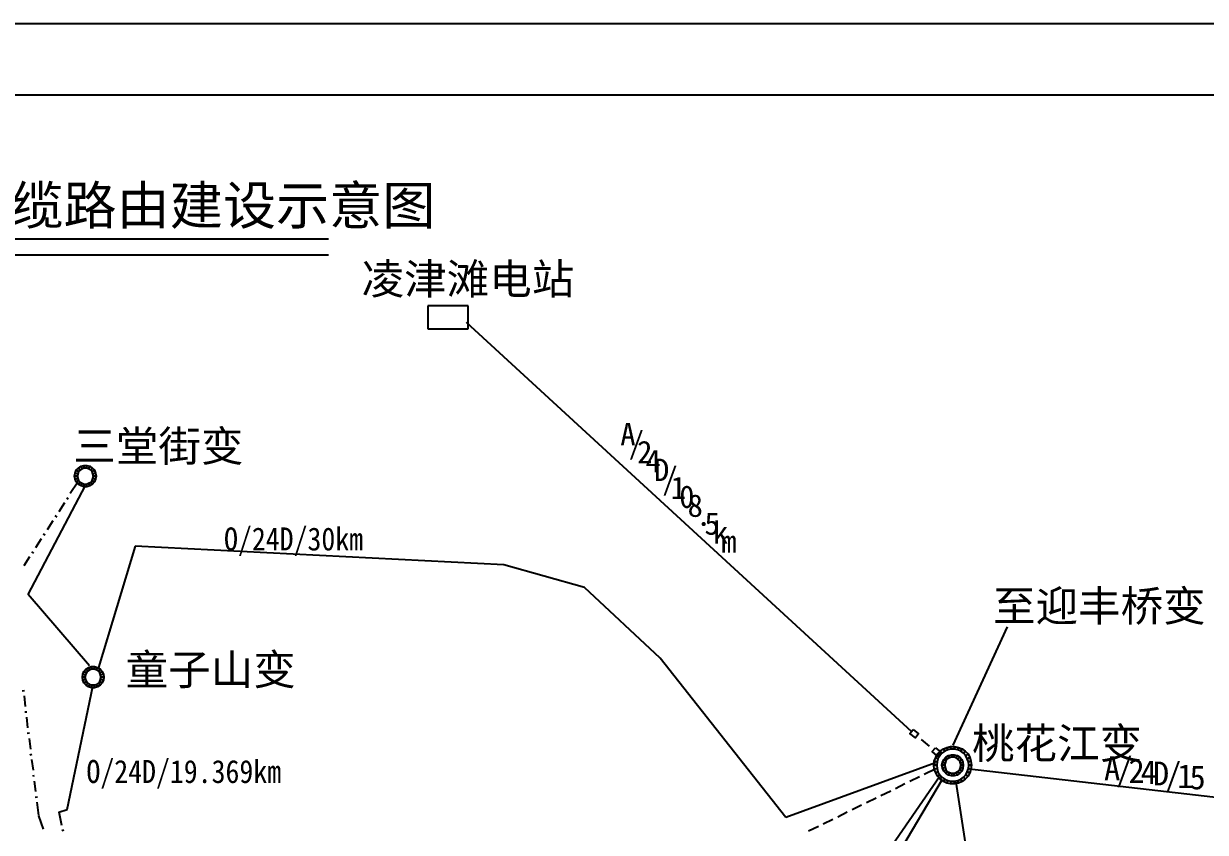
# Model space of a CAD drawing. Header units: metres. Extents: x 17 to 1341, y 17 to 859.
# Drawn here: x 500.1 to 968.8, y 538.3 to 858.8 of the extents above; entities that cross this region are included whole.
import ezdxf

# ---------------------------------------------------------------- set-up
doc = ezdxf.new("R2010")
doc.units = ezdxf.units.M
for name, color, linetype in [('LINES', 7, 'Continuous'), ('POLYLINES', 4, 'Continuous'), ('RECTS', 7, 'Continuous'), ('TEXTS', 3, 'Continuous')]:
    doc.layers.add(name, color=color, linetype=linetype)

msp = doc.modelspace()

# ---------------------------------------------------------------- linework, layer by layer
at = {"layer": 'LINES'}
for p, q in [((1179.14, 830.45), (87.76, 830.45)), ((473.61, 773.57), (621.07, 773.57)), ((473.61, 767.23), (621.07, 767.23)), ((676.36, 746.93), (660.45, 746.93)), ((660.45, 746.93), (660.45, 737.86)), ((676.36, 737.86), (676.36, 746.93)), ((675.64, 740.52), (852.26, 578.3)), ((660.45, 737.86), (676.36, 737.86)), ((501.91, 632.52), (524.59, 675.72)), ((521.63, 677.16), (518.61, 672.55)), ((517.1, 670.9), (517.82, 670.46)), ((516.31, 668.95), (514, 665.35)), ((511.7, 661.75), (509.39, 658.15)), ((512.49, 663.84), (513.21, 663.26)), ((507.88, 656.64), (508.6, 656.21)), ((507.09, 654.62), (504.79, 651.1)), ((544.39, 651.74), (529.77, 603.58)), ((690.55, 644.4), (544.39, 651.74)), ((502.48, 647.5), (500.18, 643.9)), ((503.27, 649.44), (503.99, 649.01)), ((722.51, 635.4), (690.55, 644.4)), ((752.61, 607.39), (722.51, 635.4)), ((526.17, 604.37), (501.91, 632.52)), ((890.2, 619.78), (868.6, 572.83)), ((802.36, 544.25), (752.61, 607.39)), ((517.31, 547.42), (527.61, 596.09)), ((499.53, 594.43), (500.39, 594.58)), ((500.25, 592.42), (500.68, 588.17)), ((500.54, 586.08), (501.4, 586.08)), ((501.26, 583.99), (501.69, 579.74)), ((501.55, 577.58), (502.41, 577.73)), ((502.27, 575.5), (502.77, 571.32)), ((859.39, 572.47), (856.15, 575.14)), ((502.55, 569.09), (503.42, 569.23)), ((503.27, 567.14), (503.85, 562.9)), ((861.69, 565.92), (802.36, 544.25)), ((861.83, 563.47), (857.23, 561.24)), ((1049.32, 543.24), (875.3, 563.33)), ((503.71, 560.74), (504.43, 560.88)), ((504.28, 558.65), (504.86, 554.47)), ((841.96, 529.34), (863.35, 560.38)), ((846.71, 529.27), (864.5, 559.37)), ((855.35, 560.3), (851.61, 558.43)), ((889.27, 432.36), (869.9, 558.14)), ((843.98, 554.69), (840.09, 552.82)), ((849.59, 557.5), (845.85, 555.62)), ((504.71, 552.24), (505.58, 552.38)), ((505.29, 550.22), (506.01, 544.97)), ((832.46, 549.07), (828.71, 547.2)), ((838.22, 551.88), (834.33, 550.01)), ((506.01, 544.9), (507.88, 539.57)), ((514.07, 546.26), (517.31, 547.42)), ((515.23, 541.08), (514.15, 546.26)), ((826.7, 546.26), (822.95, 544.39)), ((516.09, 539.14), (515.23, 538.85)), ((815.32, 540.65), (811.43, 538.78)), ((821.08, 543.46), (817.19, 541.58))]:
    msp.add_line(p, q, dxfattribs=at)
at = {"layer": 'POLYLINES'}
for points in [[(521.56, 680.4), (521.42, 679.54), (520.27, 679.54), (520.55, 680.69), (521.56, 680.4)], [(521.56, 680.4), (521.42, 679.54), (520.27, 679.54), (520.55, 680.69), (521.56, 680.4)], [(521.85, 681.26), (521.56, 680.4), (520.55, 680.69), (520.99, 681.84), (521.85, 681.26)], [(521.85, 681.26), (521.56, 680.4), (520.55, 680.69), (520.99, 681.84), (521.85, 681.26)], [(522.57, 681.84), (521.85, 681.26), (520.99, 681.84), (521.85, 682.7), (522.57, 681.84)], [(522.57, 681.84), (521.85, 681.26), (520.99, 681.84), (521.85, 682.7), (522.57, 681.84)], [(523.29, 682.42), (522.57, 681.84), (521.85, 682.7), (522.86, 683.42), (523.29, 682.42)], [(523.29, 682.42), (522.57, 681.84), (521.85, 682.7), (522.86, 683.42), (523.29, 682.42)], [(524.15, 682.7), (523.29, 682.42), (522.86, 683.42), (524.01, 683.71), (524.15, 682.7)], [(524.15, 682.7), (523.29, 682.42), (522.86, 683.42), (524.01, 683.71), (524.15, 682.7)], [(525.02, 682.7), (524.15, 682.7), (524.01, 683.71), (525.16, 683.71), (525.02, 682.7)], [(525.02, 682.7), (524.15, 682.7), (524.01, 683.71), (525.16, 683.71), (525.02, 682.7)], [(525.88, 682.42), (525.02, 682.7), (525.16, 683.71), (526.31, 683.42), (525.88, 682.42)], [(525.88, 682.42), (525.02, 682.7), (525.16, 683.71), (526.31, 683.42), (525.88, 682.42)], [(526.75, 681.84), (525.88, 682.42), (526.31, 683.42), (527.32, 682.7), (526.75, 681.84)], [(526.75, 681.84), (525.88, 682.42), (526.31, 683.42), (527.32, 682.7), (526.75, 681.84)], [(527.32, 681.26), (526.75, 681.84), (527.32, 682.7), (528.19, 681.84), (527.32, 681.26)], [(527.32, 681.26), (526.75, 681.84), (527.32, 682.7), (528.19, 681.84), (527.32, 681.26)], [(527.61, 680.4), (527.32, 681.26), (528.19, 681.84), (528.62, 680.69), (527.61, 680.4)], [(527.61, 680.4), (527.32, 681.26), (528.19, 681.84), (528.62, 680.69), (527.61, 680.4)], [(527.75, 679.54), (527.61, 680.4), (528.62, 680.69), (528.91, 679.54), (527.75, 679.54)], [(527.75, 679.54), (527.61, 680.4), (528.62, 680.69), (528.91, 679.54), (527.75, 679.54)], [(521.42, 679.54), (521.56, 678.53), (520.55, 678.24), (520.27, 679.54), (521.42, 679.54)], [(521.42, 679.54), (521.56, 678.53), (520.55, 678.24), (520.27, 679.54), (521.42, 679.54)], [(521.56, 678.53), (521.85, 677.81), (520.99, 677.23), (520.55, 678.24), (521.56, 678.53)], [(521.56, 678.53), (521.85, 677.81), (520.99, 677.23), (520.55, 678.24), (521.56, 678.53)], [(521.85, 677.81), (522.57, 677.09), (521.85, 676.22), (520.99, 677.23), (521.85, 677.81)], [(521.85, 677.81), (522.57, 677.09), (521.85, 676.22), (520.99, 677.23), (521.85, 677.81)], [(522.57, 677.09), (523.29, 676.66), (522.86, 675.65), (521.85, 676.22), (522.57, 677.09)], [(522.57, 677.09), (523.29, 676.66), (522.86, 675.65), (521.85, 676.22), (522.57, 677.09)], [(523.29, 676.66), (524.15, 676.37), (524.01, 675.22), (522.86, 675.65), (523.29, 676.66)], [(523.29, 676.66), (524.15, 676.37), (524.01, 675.22), (522.86, 675.65), (523.29, 676.66)], [(524.15, 676.37), (525.02, 676.37), (525.16, 675.22), (524.01, 675.22), (524.15, 676.37)], [(524.15, 676.37), (525.02, 676.37), (525.16, 675.22), (524.01, 675.22), (524.15, 676.37)], [(525.02, 676.37), (525.88, 676.66), (526.31, 675.65), (525.16, 675.22), (525.02, 676.37)], [(525.02, 676.37), (525.88, 676.66), (526.31, 675.65), (525.16, 675.22), (525.02, 676.37)], [(525.88, 676.66), (526.75, 677.09), (527.32, 676.22), (526.31, 675.65), (525.88, 676.66)], [(525.88, 676.66), (526.75, 677.09), (527.32, 676.22), (526.31, 675.65), (525.88, 676.66)], [(526.75, 677.09), (527.32, 677.81), (528.19, 677.23), (527.32, 676.22), (526.75, 677.09)], [(526.75, 677.09), (527.32, 677.81), (528.19, 677.23), (527.32, 676.22), (526.75, 677.09)], [(527.32, 677.81), (527.61, 678.53), (528.62, 678.24), (528.19, 677.23), (527.32, 677.81)], [(527.32, 677.81), (527.61, 678.53), (528.62, 678.24), (528.19, 677.23), (527.32, 677.81)], [(527.61, 678.53), (527.75, 679.54), (528.91, 679.54), (528.62, 678.24), (527.61, 678.53)], [(527.61, 678.53), (527.75, 679.54), (528.91, 679.54), (528.62, 678.24), (527.61, 678.53)], [(524.59, 600.77), (524.44, 599.76), (523.43, 599.76), (523.58, 601.06), (524.59, 600.77)], [(524.59, 600.77), (524.44, 599.76), (523.43, 599.76), (523.58, 601.06), (524.59, 600.77)], [(525.02, 601.49), (524.59, 600.77), (523.58, 601.06), (524.01, 602.06), (525.02, 601.49)], [(525.02, 601.49), (524.59, 600.77), (523.58, 601.06), (524.01, 602.06), (525.02, 601.49)], [(525.59, 602.21), (525.02, 601.49), (524.01, 602.06), (524.87, 603.07), (525.59, 602.21)], [(525.59, 602.21), (525.02, 601.49), (524.01, 602.06), (524.87, 603.07), (525.59, 602.21)], [(526.31, 602.78), (525.59, 602.21), (524.87, 603.07), (525.88, 603.65), (526.31, 602.78)], [(526.31, 602.78), (525.59, 602.21), (524.87, 603.07), (525.88, 603.65), (526.31, 602.78)], [(527.18, 602.93), (526.31, 602.78), (525.88, 603.65), (527.03, 604.08), (527.18, 602.93)], [(527.18, 602.93), (526.31, 602.78), (525.88, 603.65), (527.03, 604.08), (527.18, 602.93)], [(528.04, 602.93), (527.18, 602.93), (527.03, 604.08), (528.19, 604.08), (528.04, 602.93)], [(528.04, 602.93), (527.18, 602.93), (527.03, 604.08), (528.19, 604.08), (528.04, 602.93)], [(528.91, 602.78), (528.04, 602.93), (528.19, 604.08), (529.34, 603.65), (528.91, 602.78)], [(528.91, 602.78), (528.04, 602.93), (528.19, 604.08), (529.34, 603.65), (528.91, 602.78)], [(529.77, 602.21), (528.91, 602.78), (529.34, 603.65), (530.49, 603.07), (529.77, 602.21)], [(529.77, 602.21), (528.91, 602.78), (529.34, 603.65), (530.49, 603.07), (529.77, 602.21)], [(530.35, 601.49), (529.77, 602.21), (530.49, 603.07), (531.21, 602.06), (530.35, 601.49)], [(530.35, 601.49), (529.77, 602.21), (530.49, 603.07), (531.21, 602.06), (530.35, 601.49)], [(530.63, 600.77), (530.35, 601.49), (531.21, 602.06), (531.79, 601.06), (530.63, 600.77)], [(530.63, 600.77), (530.35, 601.49), (531.21, 602.06), (531.79, 601.06), (530.63, 600.77)], [(530.78, 599.76), (530.63, 600.77), (531.79, 601.06), (531.93, 599.76), (530.78, 599.76)], [(530.78, 599.76), (530.63, 600.77), (531.79, 601.06), (531.93, 599.76), (530.78, 599.76)], [(524.44, 599.76), (524.59, 598.9), (523.58, 598.61), (523.43, 599.76), (524.44, 599.76)], [(524.44, 599.76), (524.59, 598.9), (523.58, 598.61), (523.43, 599.76), (524.44, 599.76)], [(524.59, 598.9), (525.02, 598.03), (524.01, 597.6), (523.58, 598.61), (524.59, 598.9)], [(524.59, 598.9), (525.02, 598.03), (524.01, 597.6), (523.58, 598.61), (524.59, 598.9)], [(525.02, 598.03), (525.59, 597.46), (524.87, 596.59), (524.01, 597.6), (525.02, 598.03)], [(525.02, 598.03), (525.59, 597.46), (524.87, 596.59), (524.01, 597.6), (525.02, 598.03)], [(525.59, 597.46), (526.31, 596.88), (525.88, 596.02), (524.87, 596.59), (525.59, 597.46)], [(525.59, 597.46), (526.31, 596.88), (525.88, 596.02), (524.87, 596.59), (525.59, 597.46)], [(526.31, 596.88), (527.18, 596.74), (527.03, 595.58), (525.88, 596.02), (526.31, 596.88)], [(526.31, 596.88), (527.18, 596.74), (527.03, 595.58), (525.88, 596.02), (526.31, 596.88)], [(527.18, 596.74), (528.04, 596.74), (528.19, 595.58), (527.03, 595.58), (527.18, 596.74)], [(527.18, 596.74), (528.04, 596.74), (528.19, 595.58), (527.03, 595.58), (527.18, 596.74)], [(528.04, 596.74), (528.91, 596.88), (529.34, 596.02), (528.19, 595.58), (528.04, 596.74)], [(528.04, 596.74), (528.91, 596.88), (529.34, 596.02), (528.19, 595.58), (528.04, 596.74)], [(528.91, 596.88), (529.77, 597.46), (530.49, 596.59), (529.34, 596.02), (528.91, 596.88)], [(528.91, 596.88), (529.77, 597.46), (530.49, 596.59), (529.34, 596.02), (528.91, 596.88)], [(529.77, 597.46), (530.35, 598.03), (531.21, 597.6), (530.49, 596.59), (529.77, 597.46)], [(529.77, 597.46), (530.35, 598.03), (531.21, 597.6), (530.49, 596.59), (529.77, 597.46)], [(530.35, 598.03), (530.63, 598.9), (531.79, 598.61), (531.21, 597.6), (530.35, 598.03)], [(530.35, 598.03), (530.63, 598.9), (531.79, 598.61), (531.21, 597.6), (530.35, 598.03)], [(530.63, 598.9), (530.78, 599.76), (531.93, 599.76), (531.79, 598.61), (530.63, 598.9)], [(530.63, 598.9), (530.78, 599.76), (531.93, 599.76), (531.79, 598.61), (530.63, 598.9)], [(852.91, 579.02), (855.07, 577.3), (853.77, 575.71), (851.61, 577.44), (852.91, 579.02)], [(852.91, 579.02), (855.07, 577.3), (853.77, 575.71), (851.61, 577.44), (852.91, 579.02)], [(861.69, 571.82), (863.85, 570.1), (862.55, 568.51), (860.39, 570.38), (861.69, 571.82)], [(861.69, 571.82), (863.85, 570.1), (862.55, 568.51), (860.39, 570.38), (861.69, 571.82)], [(866.59, 570.96), (865.43, 570.53), (864.86, 571.39), (866.3, 571.97), (866.59, 570.96)], [(866.59, 570.96), (865.43, 570.53), (864.86, 571.39), (866.3, 571.97), (866.59, 570.96)], [(867.88, 571.25), (866.59, 570.96), (866.3, 571.97), (867.74, 572.4), (867.88, 571.25)], [(867.88, 571.25), (866.59, 570.96), (866.3, 571.97), (867.74, 572.4), (867.88, 571.25)], [(869.32, 571.25), (867.88, 571.25), (867.74, 572.4), (869.32, 572.4), (869.32, 571.25)], [(869.32, 571.25), (867.88, 571.25), (867.74, 572.4), (869.32, 572.4), (869.32, 571.25)], [(870.62, 570.96), (869.32, 571.25), (869.32, 572.4), (870.91, 571.97), (870.62, 570.96)], [(870.62, 570.96), (869.32, 571.25), (869.32, 572.4), (870.91, 571.97), (870.62, 570.96)], [(871.77, 570.53), (870.62, 570.96), (870.91, 571.97), (872.35, 571.39), (871.77, 570.53)], [(871.77, 570.53), (870.62, 570.96), (870.91, 571.97), (872.35, 571.39), (871.77, 570.53)], [(862.7, 567.5), (862.41, 566.21), (861.26, 566.5), (861.83, 567.94), (862.7, 567.5)], [(862.7, 567.5), (862.41, 566.21), (861.26, 566.5), (861.83, 567.94), (862.7, 567.5)], [(863.42, 568.66), (862.7, 567.5), (861.83, 567.94), (862.55, 569.38), (863.42, 568.66)], [(863.42, 568.66), (862.7, 567.5), (861.83, 567.94), (862.55, 569.38), (863.42, 568.66)], [(864.28, 569.66), (863.42, 568.66), (862.55, 569.38), (863.56, 570.53), (864.28, 569.66)], [(864.28, 569.66), (863.42, 568.66), (862.55, 569.38), (863.56, 570.53), (864.28, 569.66)], [(865.43, 570.53), (864.28, 569.66), (863.56, 570.53), (864.86, 571.39), (865.43, 570.53)], [(865.43, 570.53), (864.28, 569.66), (863.56, 570.53), (864.86, 571.39), (865.43, 570.53)], [(865.87, 566.64), (865.58, 565.78), (864.57, 566.06), (865, 567.22), (865.87, 566.64)], [(865.87, 566.64), (865.58, 565.78), (864.57, 566.06), (865, 567.22), (865.87, 566.64)], [(866.44, 567.36), (865.87, 566.64), (865, 567.22), (865.87, 568.08), (866.44, 567.36)], [(866.44, 567.36), (865.87, 566.64), (865, 567.22), (865.87, 568.08), (866.44, 567.36)], [(867.31, 567.79), (866.44, 567.36), (865.87, 568.08), (866.87, 568.8), (867.31, 567.79)], [(867.31, 567.79), (866.44, 567.36), (865.87, 568.08), (866.87, 568.8), (867.31, 567.79)], [(868.17, 568.08), (867.31, 567.79), (866.87, 568.8), (868.03, 569.09), (868.17, 568.08)], [(868.17, 568.08), (867.31, 567.79), (866.87, 568.8), (868.03, 569.09), (868.17, 568.08)], [(869.03, 568.08), (868.17, 568.08), (868.03, 569.09), (869.18, 569.09), (869.03, 568.08)], [(869.03, 568.08), (868.17, 568.08), (868.03, 569.09), (869.18, 569.09), (869.03, 568.08)], [(869.9, 567.79), (869.03, 568.08), (869.18, 569.09), (870.33, 568.8), (869.9, 567.79)], [(869.9, 567.79), (869.03, 568.08), (869.18, 569.09), (870.33, 568.8), (869.9, 567.79)], [(870.62, 567.36), (869.9, 567.79), (870.33, 568.8), (871.34, 568.08), (870.62, 567.36)], [(870.62, 567.36), (869.9, 567.79), (870.33, 568.8), (871.34, 568.08), (870.62, 567.36)], [(871.34, 566.64), (870.62, 567.36), (871.34, 568.08), (872.2, 567.22), (871.34, 566.64)], [(871.34, 566.64), (870.62, 567.36), (871.34, 568.08), (872.2, 567.22), (871.34, 566.64)], [(871.63, 565.78), (871.34, 566.64), (872.2, 567.22), (872.63, 566.06), (871.63, 565.78)], [(871.63, 565.78), (871.34, 566.64), (872.2, 567.22), (872.63, 566.06), (871.63, 565.78)], [(872.92, 569.66), (871.77, 570.53), (872.35, 571.39), (873.5, 570.53), (872.92, 569.66)], [(872.92, 569.66), (871.77, 570.53), (872.35, 571.39), (873.5, 570.53), (872.92, 569.66)], [(873.79, 568.66), (872.92, 569.66), (873.5, 570.53), (874.65, 569.38), (873.79, 568.66)], [(873.79, 568.66), (872.92, 569.66), (873.5, 570.53), (874.65, 569.38), (873.79, 568.66)], [(874.36, 567.5), (873.79, 568.66), (874.65, 569.38), (875.37, 567.94), (874.36, 567.5)], [(874.36, 567.5), (873.79, 568.66), (874.65, 569.38), (875.37, 567.94), (874.36, 567.5)], [(874.79, 566.21), (874.36, 567.5), (875.37, 567.94), (875.8, 566.5), (874.79, 566.21)], [(874.79, 566.21), (874.36, 567.5), (875.37, 567.94), (875.8, 566.5), (874.79, 566.21)], [(862.41, 566.21), (862.27, 564.91), (861.11, 564.91), (861.26, 566.5), (862.41, 566.21)], [(862.41, 566.21), (862.27, 564.91), (861.11, 564.91), (861.26, 566.5), (862.41, 566.21)], [(862.27, 564.91), (862.41, 563.62), (861.26, 563.33), (861.11, 564.91), (862.27, 564.91)], [(862.27, 564.91), (862.41, 563.62), (861.26, 563.33), (861.11, 564.91), (862.27, 564.91)], [(862.41, 563.62), (862.7, 562.32), (861.83, 561.89), (861.26, 563.33), (862.41, 563.62)], [(862.41, 563.62), (862.7, 562.32), (861.83, 561.89), (861.26, 563.33), (862.41, 563.62)], [(865.58, 565.78), (865.43, 564.91), (864.28, 564.91), (864.57, 566.06), (865.58, 565.78)], [(865.58, 565.78), (865.43, 564.91), (864.28, 564.91), (864.57, 566.06), (865.58, 565.78)], [(865.43, 564.91), (865.58, 564.05), (864.57, 563.76), (864.28, 564.91), (865.43, 564.91)], [(865.43, 564.91), (865.58, 564.05), (864.57, 563.76), (864.28, 564.91), (865.43, 564.91)], [(865.58, 564.05), (865.87, 563.18), (865, 562.61), (864.57, 563.76), (865.58, 564.05)], [(865.58, 564.05), (865.87, 563.18), (865, 562.61), (864.57, 563.76), (865.58, 564.05)], [(865.87, 563.18), (866.44, 562.46), (865.87, 561.74), (865, 562.61), (865.87, 563.18)], [(865.87, 563.18), (866.44, 562.46), (865.87, 561.74), (865, 562.61), (865.87, 563.18)], [(866.44, 562.46), (867.31, 562.03), (866.87, 561.02), (865.87, 561.74), (866.44, 562.46)], [(866.44, 562.46), (867.31, 562.03), (866.87, 561.02), (865.87, 561.74), (866.44, 562.46)], [(869.9, 562.03), (870.62, 562.46), (871.34, 561.74), (870.33, 561.02), (869.9, 562.03)], [(869.9, 562.03), (870.62, 562.46), (871.34, 561.74), (870.33, 561.02), (869.9, 562.03)], [(870.62, 562.46), (871.34, 563.18), (872.2, 562.61), (871.34, 561.74), (870.62, 562.46)], [(870.62, 562.46), (871.34, 563.18), (872.2, 562.61), (871.34, 561.74), (870.62, 562.46)], [(871.34, 563.18), (871.63, 564.05), (872.63, 563.76), (872.2, 562.61), (871.34, 563.18)], [(871.34, 563.18), (871.63, 564.05), (872.63, 563.76), (872.2, 562.61), (871.34, 563.18)], [(871.77, 564.91), (871.63, 565.78), (872.63, 566.06), (872.78, 564.91), (871.77, 564.91)], [(871.77, 564.91), (871.63, 565.78), (872.63, 566.06), (872.78, 564.91), (871.77, 564.91)], [(871.63, 564.05), (871.77, 564.91), (872.78, 564.91), (872.63, 563.76), (871.63, 564.05)], [(871.63, 564.05), (871.77, 564.91), (872.78, 564.91), (872.63, 563.76), (871.63, 564.05)], [(874.36, 562.32), (874.79, 563.62), (875.8, 563.33), (875.37, 561.89), (874.36, 562.32)], [(874.36, 562.32), (874.79, 563.62), (875.8, 563.33), (875.37, 561.89), (874.36, 562.32)], [(874.94, 564.91), (874.79, 566.21), (875.8, 566.5), (876.09, 564.91), (874.94, 564.91)], [(874.94, 564.91), (874.79, 566.21), (875.8, 566.5), (876.09, 564.91), (874.94, 564.91)], [(874.79, 563.62), (874.94, 564.91), (876.09, 564.91), (875.8, 563.33), (874.79, 563.62)], [(874.79, 563.62), (874.94, 564.91), (876.09, 564.91), (875.8, 563.33), (874.79, 563.62)], [(862.7, 562.32), (863.42, 561.17), (862.55, 560.59), (861.83, 561.89), (862.7, 562.32)], [(862.7, 562.32), (863.42, 561.17), (862.55, 560.59), (861.83, 561.89), (862.7, 562.32)], [(863.42, 561.17), (864.28, 560.16), (863.56, 559.44), (862.55, 560.59), (863.42, 561.17)], [(863.42, 561.17), (864.28, 560.16), (863.56, 559.44), (862.55, 560.59), (863.42, 561.17)], [(864.28, 560.16), (865.43, 559.44), (864.86, 558.43), (863.56, 559.44), (864.28, 560.16)], [(864.28, 560.16), (865.43, 559.44), (864.86, 558.43), (863.56, 559.44), (864.28, 560.16)], [(865.43, 559.44), (866.59, 558.86), (866.3, 557.86), (864.86, 558.43), (865.43, 559.44)], [(865.43, 559.44), (866.59, 558.86), (866.3, 557.86), (864.86, 558.43), (865.43, 559.44)], [(866.59, 558.86), (867.88, 558.58), (867.74, 557.57), (866.3, 557.86), (866.59, 558.86)], [(866.59, 558.86), (867.88, 558.58), (867.74, 557.57), (866.3, 557.86), (866.59, 558.86)], [(867.31, 562.03), (868.17, 561.74), (868.03, 560.74), (866.87, 561.02), (867.31, 562.03)], [(867.31, 562.03), (868.17, 561.74), (868.03, 560.74), (866.87, 561.02), (867.31, 562.03)], [(867.88, 558.58), (869.32, 558.58), (869.32, 557.57), (867.74, 557.57), (867.88, 558.58)], [(867.88, 558.58), (869.32, 558.58), (869.32, 557.57), (867.74, 557.57), (867.88, 558.58)], [(868.17, 561.74), (869.03, 561.74), (869.18, 560.74), (868.03, 560.74), (868.17, 561.74)], [(868.17, 561.74), (869.03, 561.74), (869.18, 560.74), (868.03, 560.74), (868.17, 561.74)], [(869.03, 561.74), (869.9, 562.03), (870.33, 561.02), (869.18, 560.74), (869.03, 561.74)], [(869.03, 561.74), (869.9, 562.03), (870.33, 561.02), (869.18, 560.74), (869.03, 561.74)], [(869.32, 558.58), (870.62, 558.86), (870.91, 557.86), (869.32, 557.57), (869.32, 558.58)], [(869.32, 558.58), (870.62, 558.86), (870.91, 557.86), (869.32, 557.57), (869.32, 558.58)], [(870.62, 558.86), (871.77, 559.44), (872.35, 558.43), (870.91, 557.86), (870.62, 558.86)], [(870.62, 558.86), (871.77, 559.44), (872.35, 558.43), (870.91, 557.86), (870.62, 558.86)], [(871.77, 559.44), (872.92, 560.16), (873.5, 559.44), (872.35, 558.43), (871.77, 559.44)], [(871.77, 559.44), (872.92, 560.16), (873.5, 559.44), (872.35, 558.43), (871.77, 559.44)], [(872.92, 560.16), (873.79, 561.17), (874.65, 560.59), (873.5, 559.44), (872.92, 560.16)], [(872.92, 560.16), (873.79, 561.17), (874.65, 560.59), (873.5, 559.44), (872.92, 560.16)], [(873.79, 561.17), (874.36, 562.32), (875.37, 561.89), (874.65, 560.59), (873.79, 561.17)], [(873.79, 561.17), (874.36, 562.32), (875.37, 561.89), (874.65, 560.59), (873.79, 561.17)]]:
    msp.add_lwpolyline(points, dxfattribs=at)
at = {"layer": 'RECTS'}
msp.add_lwpolyline([(16.84, 858.82), (1207.43, 858.82), (1207.43, 16.85), (16.84, 16.85)], dxfattribs=at)

# ---------------------------------------------------------------- texts
at = {"layer": 'TEXTS'}
for s, height, width, p in [('光缆路由建设示意图', 15.2, 1.066667, (473.75, 779.21)), ('凌津滩电站', 12.16, 1.066667, (634.17, 751.55)), ('三堂街变', 12.16, 1.066667, (519.83, 685.31)), ('O/24D/30km', 9.12, 0.888889, (579.59, 650.03)), ('至迎丰桥变', 12.16, 1.066667, (884.59, 621.95)), ('童子山变', 12.16, 1.066667, (540.57, 596.75)), ('桃花江变', 12.16, 1.066667, (876.23, 567.52)), ('O/24D/19.369km', 9.12, 0.888889, (525.02, 557.87))]:
    msp.add_text(s, height=height, dxfattribs=dict(at, width=width)).set_placement(p)
for s, height, p in [('A', 8.91, (736.75, 691.67)), ('/', 8.91, (740.08, 688.13)), ('2', 8.91, (743.42, 684.59)), ('4', 8.91, (746.76, 681.05)), ('D', 8.91, (750.09, 677.51)), ('/', 8.91, (753.43, 673.96)), ('1', 8.91, (756.76, 670.42)), ('0', 8.91, (760.1, 666.88)), ('8', 8.91, (763.44, 663.34)), ('.', 8.91, (766.77, 659.8)), ('5', 8.91, (770.11, 656.26)), ('k', 8.91, (773.45, 652.72)), ('m', 8.91, (776.78, 649.18)), ('A', 9.45, (928.61, 558.95)), ('/', 9.45, (933.45, 558.44)), ('2', 9.45, (938.29, 557.93)), ('4', 9.45, (943.13, 557.42)), ('D', 9.45, (947.97, 556.91)), ('/', 9.45, (952.8, 556.39)), ('1', 9.45, (957.64, 555.88)), ('5', 9.45, (962.48, 555.37))]:
    msp.add_text(s, height=height, dxfattribs=at).set_placement(p)

doc.saveas('drawing.dxf')
